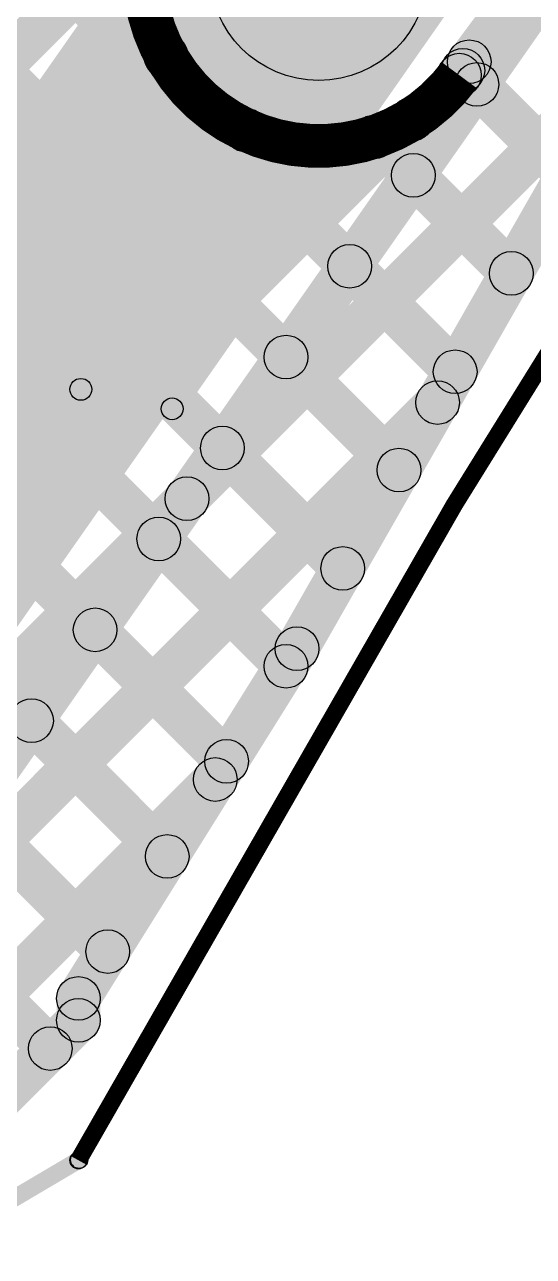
# Model space of a CAD drawing. Header units: millimetres. Extents: x 1.49 to 4.64, y 4.45 to 5.86.
# Drawn here: x 1.6577 to 1.7741, y 4.451 to 4.7328 of the extents above; entities that cross this region are included whole.
import ezdxf

# ---------------------------------------------------------------- set-up
doc = ezdxf.new("R2010")
doc.units = ezdxf.units.MM
doc.header["$MEASUREMENT"] = 0
for name, color, linetype in [('BottomLayer', 5, 'Continuous'), ('Mechanical2', 216, 'Continuous'), ('TopLayer', 1, 'Continuous'), ('TopOverlay', 2, 'Continuous'), ('TopPaste', 8, 'Continuous'), ('TopSolder', 216, 'Continuous')]:
    doc.layers.add(name, color=color, linetype=linetype)

# ---------------------------------------------------------------- blocks, each defined once
blk = doc.blocks.new('R__1206_1')
at = {"layer": 'TopLayer'}
for points in [[(-0.08, 0.035), (-0.02, 0.035), (-0.02, -0.035), (-0.08, -0.035)], [(0.02, 0.035), (0.08, 0.035), (0.08, -0.035), (0.02, -0.035)]]:
    blk.add_hatch(color=1, dxfattribs=at).paths.add_polyline_path(points)
at = {"layer": 'TopOverlay'}
h = blk.add_hatch(color=2, dxfattribs=at)
edge = h.paths.add_edge_path()
edge.add_arc((-0.084, 0.039), 0.0025, 0, 360)
h = blk.add_hatch(color=2, dxfattribs=at)
edge = h.paths.add_edge_path()
edge.add_arc((-0.084, 0.039), 0.0025, 0, 360)
for points in [[(-0.084, 0.0365), (-0.084, 0.0415), (0.084, 0.0415), (0.084, 0.0365)], [(-0.0815, -0.039), (-0.0865, -0.039), (-0.0865, 0.039), (-0.0815, 0.039)], [(0.0865, -0.039), (0.0815, -0.039), (0.0815, 0.039), (0.0865, 0.039)], [(-0.084, -0.0415), (-0.084, -0.0365), (0.084, -0.0365), (0.084, -0.0415)]]:
    blk.add_hatch(color=2, dxfattribs=at).paths.add_polyline_path(points)
h = blk.add_hatch(color=2, dxfattribs=at)
edge = h.paths.add_edge_path()
edge.add_arc((0.084, 0.039), 0.0025, 0, 360)
h = blk.add_hatch(color=2, dxfattribs=at)
edge = h.paths.add_edge_path()
edge.add_arc((0.084, 0.039), 0.0025, 0, 360)
h = blk.add_hatch(color=2, dxfattribs=at)
edge = h.paths.add_edge_path()
edge.add_arc((-0.084, -0.039), 0.0025, 0, 360)
h = blk.add_hatch(color=2, dxfattribs=at)
edge = h.paths.add_edge_path()
edge.add_arc((-0.084, -0.039), 0.0025, 0, 360)
h = blk.add_hatch(color=2, dxfattribs=at)
edge = h.paths.add_edge_path()
edge.add_arc((0.084, -0.039), 0.0025, 0, 360)
h = blk.add_hatch(color=2, dxfattribs=at)
edge = h.paths.add_edge_path()
edge.add_arc((0.084, -0.039), 0.0025, 0, 360)
at = {"layer": 'TopPaste'}
for points in [[(-0.08, 0.035), (-0.02, 0.035), (-0.02, -0.035), (-0.08, -0.035)], [(0.02, 0.035), (0.08, 0.035), (0.08, -0.035), (0.02, -0.035)]]:
    blk.add_hatch(color=8, dxfattribs=at).paths.add_polyline_path(points)
at = {"layer": 'TopSolder'}
for points in [[(-0.084, 0.039), (-0.016, 0.039), (-0.016, -0.039), (-0.084, -0.039)], [(0.016, 0.039), (0.084, 0.039), (0.084, -0.039), (0.016, -0.039)]]:
    blk.add_hatch(color=216, dxfattribs=at).paths.add_polyline_path(points)
at = {"layer": 'TopOverlay'}
for centre in [(-0.084, 0.039), (-0.084, 0.039), (0.084, 0.039), (0.084, 0.039), (-0.084, -0.039), (-0.084, -0.039), (0.084, -0.039), (0.084, -0.039)]:
    blk.add_circle(centre, 0.0025, dxfattribs=at)
blk = doc.blocks.new('SMD_PAD_13')
at = {"layer": 'TopLayer'}
for points in [[(-0.06, 0.03), (-0.02, 0.03), (-0.02, -0.03), (-0.06, -0.03)], [(0.02, 0.03), (0.06, 0.03), (0.06, -0.03), (0.02, -0.03)]]:
    blk.add_hatch(color=1, dxfattribs=at).paths.add_polyline_path(points)
at = {"layer": 'TopOverlay'}
h = blk.add_hatch(color=2, dxfattribs=at)
edge = h.paths.add_edge_path()
edge.add_arc((-0.065, 0.035), 0.0025, 0, 360)
h = blk.add_hatch(color=2, dxfattribs=at)
edge = h.paths.add_edge_path()
edge.add_arc((-0.065, 0.035), 0.0025, 0, 360)
for points in [[(0.065, 0.0375), (0.065, 0.0325), (-0.065, 0.0325), (-0.065, 0.0375)], [(-0.0675, 0.035), (-0.0625, 0.035), (-0.0625, -0.035), (-0.0675, -0.035)], [(0.0625, 0.035), (0.0675, 0.035), (0.0675, -0.035), (0.0625, -0.035)], [(0.065, -0.0325), (0.065, -0.0375), (-0.065, -0.0375), (-0.065, -0.0325)]]:
    blk.add_hatch(color=2, dxfattribs=at).paths.add_polyline_path(points)
h = blk.add_hatch(color=2, dxfattribs=at)
edge = h.paths.add_edge_path()
edge.add_arc((0.065, 0.035), 0.0025, 0, 360)
h = blk.add_hatch(color=2, dxfattribs=at)
edge = h.paths.add_edge_path()
edge.add_arc((0.065, 0.035), 0.0025, 0, 360)
h = blk.add_hatch(color=2, dxfattribs=at)
edge = h.paths.add_edge_path()
edge.add_arc((-0.065, -0.035), 0.0025, 0, 360)
h = blk.add_hatch(color=2, dxfattribs=at)
edge = h.paths.add_edge_path()
edge.add_arc((-0.065, -0.035), 0.0025, 0, 360)
h = blk.add_hatch(color=2, dxfattribs=at)
edge = h.paths.add_edge_path()
edge.add_arc((0.065, -0.035), 0.0025, 0, 360)
h = blk.add_hatch(color=2, dxfattribs=at)
edge = h.paths.add_edge_path()
edge.add_arc((0.065, -0.035), 0.0025, 0, 360)
at = {"layer": 'TopPaste'}
for points in [[(-0.06, 0.03), (-0.02, 0.03), (-0.02, -0.03), (-0.06, -0.03)], [(0.02, 0.03), (0.06, 0.03), (0.06, -0.03), (0.02, -0.03)]]:
    blk.add_hatch(color=8, dxfattribs=at).paths.add_polyline_path(points)
at = {"layer": 'TopSolder'}
for points in [[(-0.064, 0.034), (-0.016, 0.034), (-0.016, -0.034), (-0.064, -0.034)], [(0.016, 0.034), (0.064, 0.034), (0.064, -0.034), (0.016, -0.034)]]:
    blk.add_hatch(color=216, dxfattribs=at).paths.add_polyline_path(points)
at = {"layer": 'TopOverlay'}
for centre in [(-0.065, 0.035), (-0.065, 0.035), (0.065, 0.035), (0.065, 0.035), (-0.065, -0.035), (-0.065, -0.035), (0.065, -0.035), (0.065, -0.035)]:
    blk.add_circle(centre, 0.0025, dxfattribs=at)

msp = doc.modelspace()

# ---------------------------------------------------------------- hatches: boundary and pattern name
at = {"layer": 'BottomLayer'}
for points in [[(1.7451, 4.73013), (1.7049, 4.75987), (2.08981, 5.27997), (2.13, 5.25023)], [(1.76117, 4.71823), (1.75313, 4.72418), (2.13372, 5.23845), (2.14176, 5.2325)], [(1.52906, 4.87344), (1.53614, 4.88051), (1.75974, 4.6569), (1.75267, 4.64983)], [(1.51669, 4.85045), (1.52376, 4.85753), (1.74689, 4.6344), (1.73982, 4.62733)], [(1.76296, 4.72073), (1.75588, 4.7278), (1.86719, 4.83911), (1.87426, 4.83204)], [(1.76296, 4.72073), (1.75588, 4.7278), (1.86719, 4.83911), (1.87426, 4.83204)], [(1.50646, 4.82532), (1.51354, 4.8324), (1.73403, 4.6119), (1.72696, 4.60483)], [(1.50646, 4.78997), (1.51354, 4.79704), (1.72104, 4.58954), (1.71397, 4.58247)], [(1.72434, 4.58752), (1.71566, 4.59248), (1.81566, 4.76748), (1.82434, 4.76252)], [(1.50646, 4.75461), (1.51354, 4.76168), (1.70744, 4.56778), (1.70037, 4.56071)], [(1.56129, 4.62513), (1.55422, 4.6322), (1.68368, 4.76167), (1.69075, 4.7546)], [(1.62098, 4.5434), (1.6139, 4.55047), (1.79579, 4.73235), (1.80286, 4.72528)], [(1.59437, 4.62286), (1.5873, 4.62993), (1.68649, 4.72912), (1.69356, 4.72205)], [(1.50646, 4.71926), (1.51354, 4.72633), (1.69384, 4.54602), (1.68677, 4.53895)], [(1.75444, 4.71877), (1.76151, 4.72585), (1.78546, 4.7019), (1.77838, 4.69482)], [(1.62744, 4.58522), (1.62037, 4.59229), (1.74275, 4.71467), (1.74982, 4.7076)], [(1.62744, 4.58522), (1.62037, 4.59229), (1.74275, 4.71467), (1.74982, 4.7076)], [(1.61525, 4.60838), (1.60818, 4.61545), (1.70487, 4.71214), (1.71194, 4.70507)], [(1.73428, 4.70357), (1.74135, 4.71064), (1.7726, 4.6794), (1.76553, 4.67233)], [(1.5794, 4.46646), (1.57233, 4.47354), (1.74865, 4.64986), (1.75572, 4.64279)], [(1.67424, 4.50735), (1.66576, 4.51265), (1.71576, 4.59265), (1.72424, 4.58735)], [(1.62193, 4.56844), (1.629, 4.57551), (1.68024, 4.52427), (1.67317, 4.5172)], [(1.61475, 4.46646), (1.60768, 4.47354), (1.69777, 4.56362), (1.70484, 4.55655)], [(1.61299, 4.54202), (1.62006, 4.5491), (1.66708, 4.50208), (1.66001, 4.49501)], [(1.63854, 4.46646), (1.63146, 4.47354), (1.66646, 4.50854), (1.67354, 4.50146)], [(1.675, 4.505), (1.665, 4.505), (1.665, 4.51), (1.675, 4.51)]]:
    msp.add_hatch(color=5, dxfattribs=at).paths.add_polyline_path(points)
h = msp.add_hatch(color=5, dxfattribs=at)
edge = h.paths.add_edge_path()
edge.add_arc((1.725, 4.745), 0.025, 0, 360)
h = msp.add_hatch(color=5, dxfattribs=at)
edge = h.paths.add_edge_path()
edge.add_arc((1.69003, 4.72559), 0.005, 0, 360)
h = msp.add_hatch(color=5, dxfattribs=at)
edge = h.paths.add_edge_path()
edge.add_arc((1.75942, 4.72427), 0.005, 0, 360)
h = msp.add_hatch(color=5, dxfattribs=at)
edge = h.paths.add_edge_path()
edge.add_arc((1.75942, 4.72427), 0.005, 0, 360)
h = msp.add_hatch(color=5, dxfattribs=at)
edge = h.paths.add_edge_path()
edge.add_arc((1.75715, 4.72121), 0.005, 0, 360)
h = msp.add_hatch(color=5, dxfattribs=at)
edge = h.paths.add_edge_path()
edge.add_arc((1.75715, 4.72121), 0.005, 0, 360)
h = msp.add_hatch(color=5, dxfattribs=at)
edge = h.paths.add_edge_path()
edge.add_arc((1.75797, 4.72231), 0.005, 0, 360)
h = msp.add_hatch(color=5, dxfattribs=at)
edge = h.paths.add_edge_path()
edge.add_arc((1.74628, 4.71113), 0.005, 0, 360)
h = msp.add_hatch(color=5, dxfattribs=at)
edge = h.paths.add_edge_path()
edge.add_arc((1.74628, 4.71113), 0.005, 0, 360)
h = msp.add_hatch(color=5, dxfattribs=at)
edge = h.paths.add_edge_path()
edge.add_arc((1.7084, 4.70861), 0.005, 0, 360)
h = msp.add_hatch(color=5, dxfattribs=at)
edge = h.paths.add_edge_path()
edge.add_arc((1.73782, 4.70711), 0.005, 0, 360)
h = msp.add_hatch(color=5, dxfattribs=at)
edge = h.paths.add_edge_path()
edge.add_arc((1.76906, 4.67586), 0.005, 0, 360)
h = msp.add_hatch(color=5, dxfattribs=at)
edge = h.paths.add_edge_path()
edge.add_arc((1.75621, 4.65336), 0.005, 0, 360)
h = msp.add_hatch(color=5, dxfattribs=at)
edge = h.paths.add_edge_path()
edge.add_arc((1.75218, 4.64632), 0.005, 0, 360)
h = msp.add_hatch(color=5, dxfattribs=at)
edge = h.paths.add_edge_path()
edge.add_arc((1.74335, 4.63086), 0.005, 0, 360)
h = msp.add_hatch(color=5, dxfattribs=at)
edge = h.paths.add_edge_path()
edge.add_arc((1.73049, 4.60837), 0.005, 0, 360)
h = msp.add_hatch(color=5, dxfattribs=at)
edge = h.paths.add_edge_path()
edge.add_arc((1.72, 4.59), 0.005, 0, 360)
h = msp.add_hatch(color=5, dxfattribs=at)
edge = h.paths.add_edge_path()
edge.add_arc((1.72, 4.59), 0.005, 0, 360)
h = msp.add_hatch(color=5, dxfattribs=at)
edge = h.paths.add_edge_path()
edge.add_arc((1.7175, 4.586), 0.005, 0, 360)
h = msp.add_hatch(color=5, dxfattribs=at)
edge = h.paths.add_edge_path()
edge.add_arc((1.7039, 4.56425), 0.005, 0, 360)
h = msp.add_hatch(color=5, dxfattribs=at)
edge = h.paths.add_edge_path()
edge.add_arc((1.7013, 4.56009), 0.005, 0, 360)
h = msp.add_hatch(color=5, dxfattribs=at)
edge = h.paths.add_edge_path()
edge.add_arc((1.69031, 4.54249), 0.005, 0, 360)
h = msp.add_hatch(color=5, dxfattribs=at)
edge = h.paths.add_edge_path()
edge.add_arc((1.67671, 4.52073), 0.005, 0, 360)
h = msp.add_hatch(color=5, dxfattribs=at)
edge = h.paths.add_edge_path()
edge.add_arc((1.67, 4.51), 0.005, 0, 360)
h = msp.add_hatch(color=5, dxfattribs=at)
edge = h.paths.add_edge_path()
edge.add_arc((1.67, 4.51), 0.005, 0, 360)
h = msp.add_hatch(color=5, dxfattribs=at)
edge = h.paths.add_edge_path()
edge.add_arc((1.67, 4.505), 0.005, 0, 360)
h = msp.add_hatch(color=5, dxfattribs=at)
edge = h.paths.add_edge_path()
edge.add_arc((1.67, 4.505), 0.005, 0, 360)
h = msp.add_hatch(color=5, dxfattribs=at)
edge = h.paths.add_edge_path()
edge.add_arc((1.66354, 4.49854), 0.005, 0, 360)
at = {"layer": 'Mechanical2'}
msp.add_hatch(color=216, dxfattribs=at).paths.add_polyline_path([(1.63666, 4.451), (1.63466, 4.45439), (1.66915, 4.47476), (1.67115, 4.47137)])
h = msp.add_hatch(color=216, dxfattribs=at)
edge = h.paths.add_edge_path()
edge.add_arc((1.67, 4.47298), 0.00197, 0, 360)
h = msp.add_hatch(color=216, dxfattribs=at)
edge = h.paths.add_edge_path()
edge.add_arc((1.67015, 4.47307), 0.00197, 0, 360)
at = {"layer": 'TopLayer'}
for points in [[(1.64814, 4.5838), (1.75951, 4.74284), (1.71287, 4.7755), (1.6015, 4.61645)], [(1.72434, 4.58752), (1.71566, 4.59248), (1.81566, 4.76748), (1.82434, 4.76252)], [(1.65592, 4.56004), (1.64773, 4.56577), (1.7763, 4.74939), (1.78449, 4.74366)], [(1.69836, 4.62079), (1.69129, 4.62786), (1.79579, 4.73235), (1.80286, 4.72528)], [(1.75765, 4.71556), (1.76472, 4.72263), (1.78546, 4.7019), (1.77838, 4.69482)], [(1.74309, 4.69476), (1.75016, 4.70183), (1.7726, 4.6794), (1.76553, 4.67233)], [(1.72853, 4.67397), (1.7356, 4.68104), (1.75974, 4.6569), (1.75267, 4.64983)], [(1.71397, 4.65317), (1.72104, 4.66024), (1.74689, 4.6344), (1.73982, 4.62733)], [(1.5794, 4.46646), (1.57233, 4.47354), (1.74865, 4.64986), (1.75572, 4.64279)], [(1.69941, 4.63238), (1.70648, 4.63945), (1.73403, 4.6119), (1.72696, 4.60483)], [(1.68485, 4.61158), (1.69192, 4.61865), (1.72104, 4.58954), (1.71397, 4.58247)], [(1.67029, 4.59079), (1.67736, 4.59786), (1.70744, 4.56778), (1.70037, 4.56071)], [(1.67424, 4.50735), (1.66576, 4.51265), (1.71576, 4.59265), (1.72424, 4.58735)], [(1.65573, 4.56999), (1.6628, 4.57707), (1.69384, 4.54602), (1.68677, 4.53895)], [(1.62193, 4.56844), (1.629, 4.57551), (1.68024, 4.52427), (1.67317, 4.5172)], [(1.61475, 4.46646), (1.60768, 4.47354), (1.69777, 4.56362), (1.70484, 4.55655)], [(1.61299, 4.54202), (1.62006, 4.5491), (1.66708, 4.50208), (1.66001, 4.49501)], [(1.63854, 4.46646), (1.63146, 4.47354), (1.66646, 4.50854), (1.67354, 4.50146)], [(1.675, 4.505), (1.665, 4.505), (1.665, 4.51), (1.675, 4.51)]]:
    msp.add_hatch(color=1, dxfattribs=at).paths.add_polyline_path(points)
h = msp.add_hatch(color=1, dxfattribs=at)
edge = h.paths.add_edge_path()
edge.add_arc((1.76119, 4.71909), 0.005, 0, 360)
h = msp.add_hatch(color=1, dxfattribs=at)
edge = h.paths.add_edge_path()
edge.add_arc((1.74663, 4.6983), 0.005, 0, 360)
h = msp.add_hatch(color=1, dxfattribs=at)
edge = h.paths.add_edge_path()
edge.add_arc((1.73207, 4.6775), 0.005, 0, 360)
h = msp.add_hatch(color=1, dxfattribs=at)
edge = h.paths.add_edge_path()
edge.add_arc((1.76906, 4.67586), 0.005, 0, 360)
h = msp.add_hatch(color=1, dxfattribs=at)
edge = h.paths.add_edge_path()
edge.add_arc((1.71751, 4.65671), 0.005, 0, 360)
h = msp.add_hatch(color=1, dxfattribs=at)
edge = h.paths.add_edge_path()
edge.add_arc((1.75621, 4.65336), 0.005, 0, 360)
h = msp.add_hatch(color=1, dxfattribs=at)
edge = h.paths.add_edge_path()
edge.add_arc((1.75218, 4.64632), 0.005, 0, 360)
h = msp.add_hatch(color=1, dxfattribs=at)
edge = h.paths.add_edge_path()
edge.add_arc((1.70295, 4.63591), 0.005, 0, 360)
h = msp.add_hatch(color=1, dxfattribs=at)
edge = h.paths.add_edge_path()
edge.add_arc((1.74335, 4.63086), 0.005, 0, 360)
h = msp.add_hatch(color=1, dxfattribs=at)
edge = h.paths.add_edge_path()
edge.add_arc((1.69483, 4.62432), 0.005, 0, 360)
h = msp.add_hatch(color=1, dxfattribs=at)
edge = h.paths.add_edge_path()
edge.add_arc((1.68838, 4.61512), 0.005, 0, 360)
h = msp.add_hatch(color=1, dxfattribs=at)
edge = h.paths.add_edge_path()
edge.add_arc((1.73049, 4.60837), 0.005, 0, 360)
h = msp.add_hatch(color=1, dxfattribs=at)
edge = h.paths.add_edge_path()
edge.add_arc((1.67382, 4.59432), 0.005, 0, 360)
h = msp.add_hatch(color=1, dxfattribs=at)
edge = h.paths.add_edge_path()
edge.add_arc((1.72, 4.59), 0.005, 0, 360)
h = msp.add_hatch(color=1, dxfattribs=at)
edge = h.paths.add_edge_path()
edge.add_arc((1.72, 4.59), 0.005, 0, 360)
h = msp.add_hatch(color=1, dxfattribs=at)
edge = h.paths.add_edge_path()
edge.add_arc((1.7175, 4.586), 0.005, 0, 360)
h = msp.add_hatch(color=1, dxfattribs=at)
edge = h.paths.add_edge_path()
edge.add_arc((1.65926, 4.57353), 0.005, 0, 360)
h = msp.add_hatch(color=1, dxfattribs=at)
edge = h.paths.add_edge_path()
edge.add_arc((1.7039, 4.56425), 0.005, 0, 360)
h = msp.add_hatch(color=1, dxfattribs=at)
edge = h.paths.add_edge_path()
edge.add_arc((1.7013, 4.56009), 0.005, 0, 360)
h = msp.add_hatch(color=1, dxfattribs=at)
edge = h.paths.add_edge_path()
edge.add_arc((1.69031, 4.54249), 0.005, 0, 360)
h = msp.add_hatch(color=1, dxfattribs=at)
edge = h.paths.add_edge_path()
edge.add_arc((1.67671, 4.52073), 0.005, 0, 360)
h = msp.add_hatch(color=1, dxfattribs=at)
edge = h.paths.add_edge_path()
edge.add_arc((1.67, 4.51), 0.005, 0, 360)
h = msp.add_hatch(color=1, dxfattribs=at)
edge = h.paths.add_edge_path()
edge.add_arc((1.67, 4.51), 0.005, 0, 360)
h = msp.add_hatch(color=1, dxfattribs=at)
edge = h.paths.add_edge_path()
edge.add_arc((1.67, 4.505), 0.005, 0, 360)
h = msp.add_hatch(color=1, dxfattribs=at)
edge = h.paths.add_edge_path()
edge.add_arc((1.67, 4.505), 0.005, 0, 360)
h = msp.add_hatch(color=1, dxfattribs=at)
edge = h.paths.add_edge_path()
edge.add_arc((1.66354, 4.49854), 0.005, 0, 360)

# ---------------------------------------------------------------- linework, layer by layer
at = {"layer": 'BottomLayer', "const_width": 0.01}
msp.add_lwpolyline([(1.75715, 4.72121, -1), (1.69285, 4.76879)], format="xyb", dxfattribs=at)
at = {"layer": 'BottomLayer'}
for centre, radius in [((1.725, 4.745), 0.025), ((1.69003, 4.72559), 0.005), ((1.75942, 4.72427), 0.005), ((1.75942, 4.72427), 0.005), ((1.75715, 4.72121), 0.005), ((1.75715, 4.72121), 0.005), ((1.75797, 4.72231), 0.005), ((1.74628, 4.71113), 0.005), ((1.74628, 4.71113), 0.005), ((1.7084, 4.70861), 0.005), ((1.73782, 4.70711), 0.005), ((1.76906, 4.67586), 0.005), ((1.75621, 4.65336), 0.005), ((1.75218, 4.64632), 0.005), ((1.74335, 4.63086), 0.005), ((1.73049, 4.60837), 0.005), ((1.72, 4.59), 0.005), ((1.72, 4.59), 0.005), ((1.7175, 4.586), 0.005), ((1.7039, 4.56425), 0.005), ((1.7013, 4.56009), 0.005), ((1.69031, 4.54249), 0.005), ((1.67671, 4.52073), 0.005), ((1.67, 4.51), 0.005), ((1.67, 4.51), 0.005), ((1.67, 4.505), 0.005), ((1.67, 4.505), 0.005), ((1.66354, 4.49854), 0.005)]:
    msp.add_circle(centre, radius, dxfattribs=at)
at = {"layer": 'Mechanical2', "const_width": 0.00394}
msp.add_lwpolyline([(1.67, 4.47298, -0.026009), (1.94337, 4.91344)], format="xyb", dxfattribs=at)
at = {"layer": 'Mechanical2'}
for centre in [(1.67, 4.47298), (1.67015, 4.47307)]:
    msp.add_circle(centre, 0.00197, dxfattribs=at)
at = {"layer": 'TopLayer'}
for centre in [(1.76119, 4.71909), (1.74663, 4.6983), (1.73207, 4.6775), (1.76906, 4.67586), (1.71751, 4.65671), (1.75621, 4.65336), (1.75218, 4.64632), (1.70295, 4.63591), (1.74335, 4.63086), (1.69483, 4.62432), (1.68838, 4.61512), (1.73049, 4.60837), (1.67382, 4.59432), (1.72, 4.59), (1.72, 4.59), (1.7175, 4.586), (1.65926, 4.57353), (1.7039, 4.56425), (1.7013, 4.56009), (1.69031, 4.54249), (1.67671, 4.52073), (1.67, 4.51), (1.67, 4.51), (1.67, 4.505), (1.67, 4.505), (1.66354, 4.49854)]:
    msp.add_circle(centre, 0.005, dxfattribs=at)

# ---------------------------------------------------------------- block references
for name, p, rotation in [('R__1206_1', (1.645, 4.725), 325), ('SMD_PAD_13', (1.59723, 4.65794), 145)]:
    msp.add_blockref(name, p, dxfattribs=dict(rotation=rotation))

doc.saveas('drawing.dxf')
